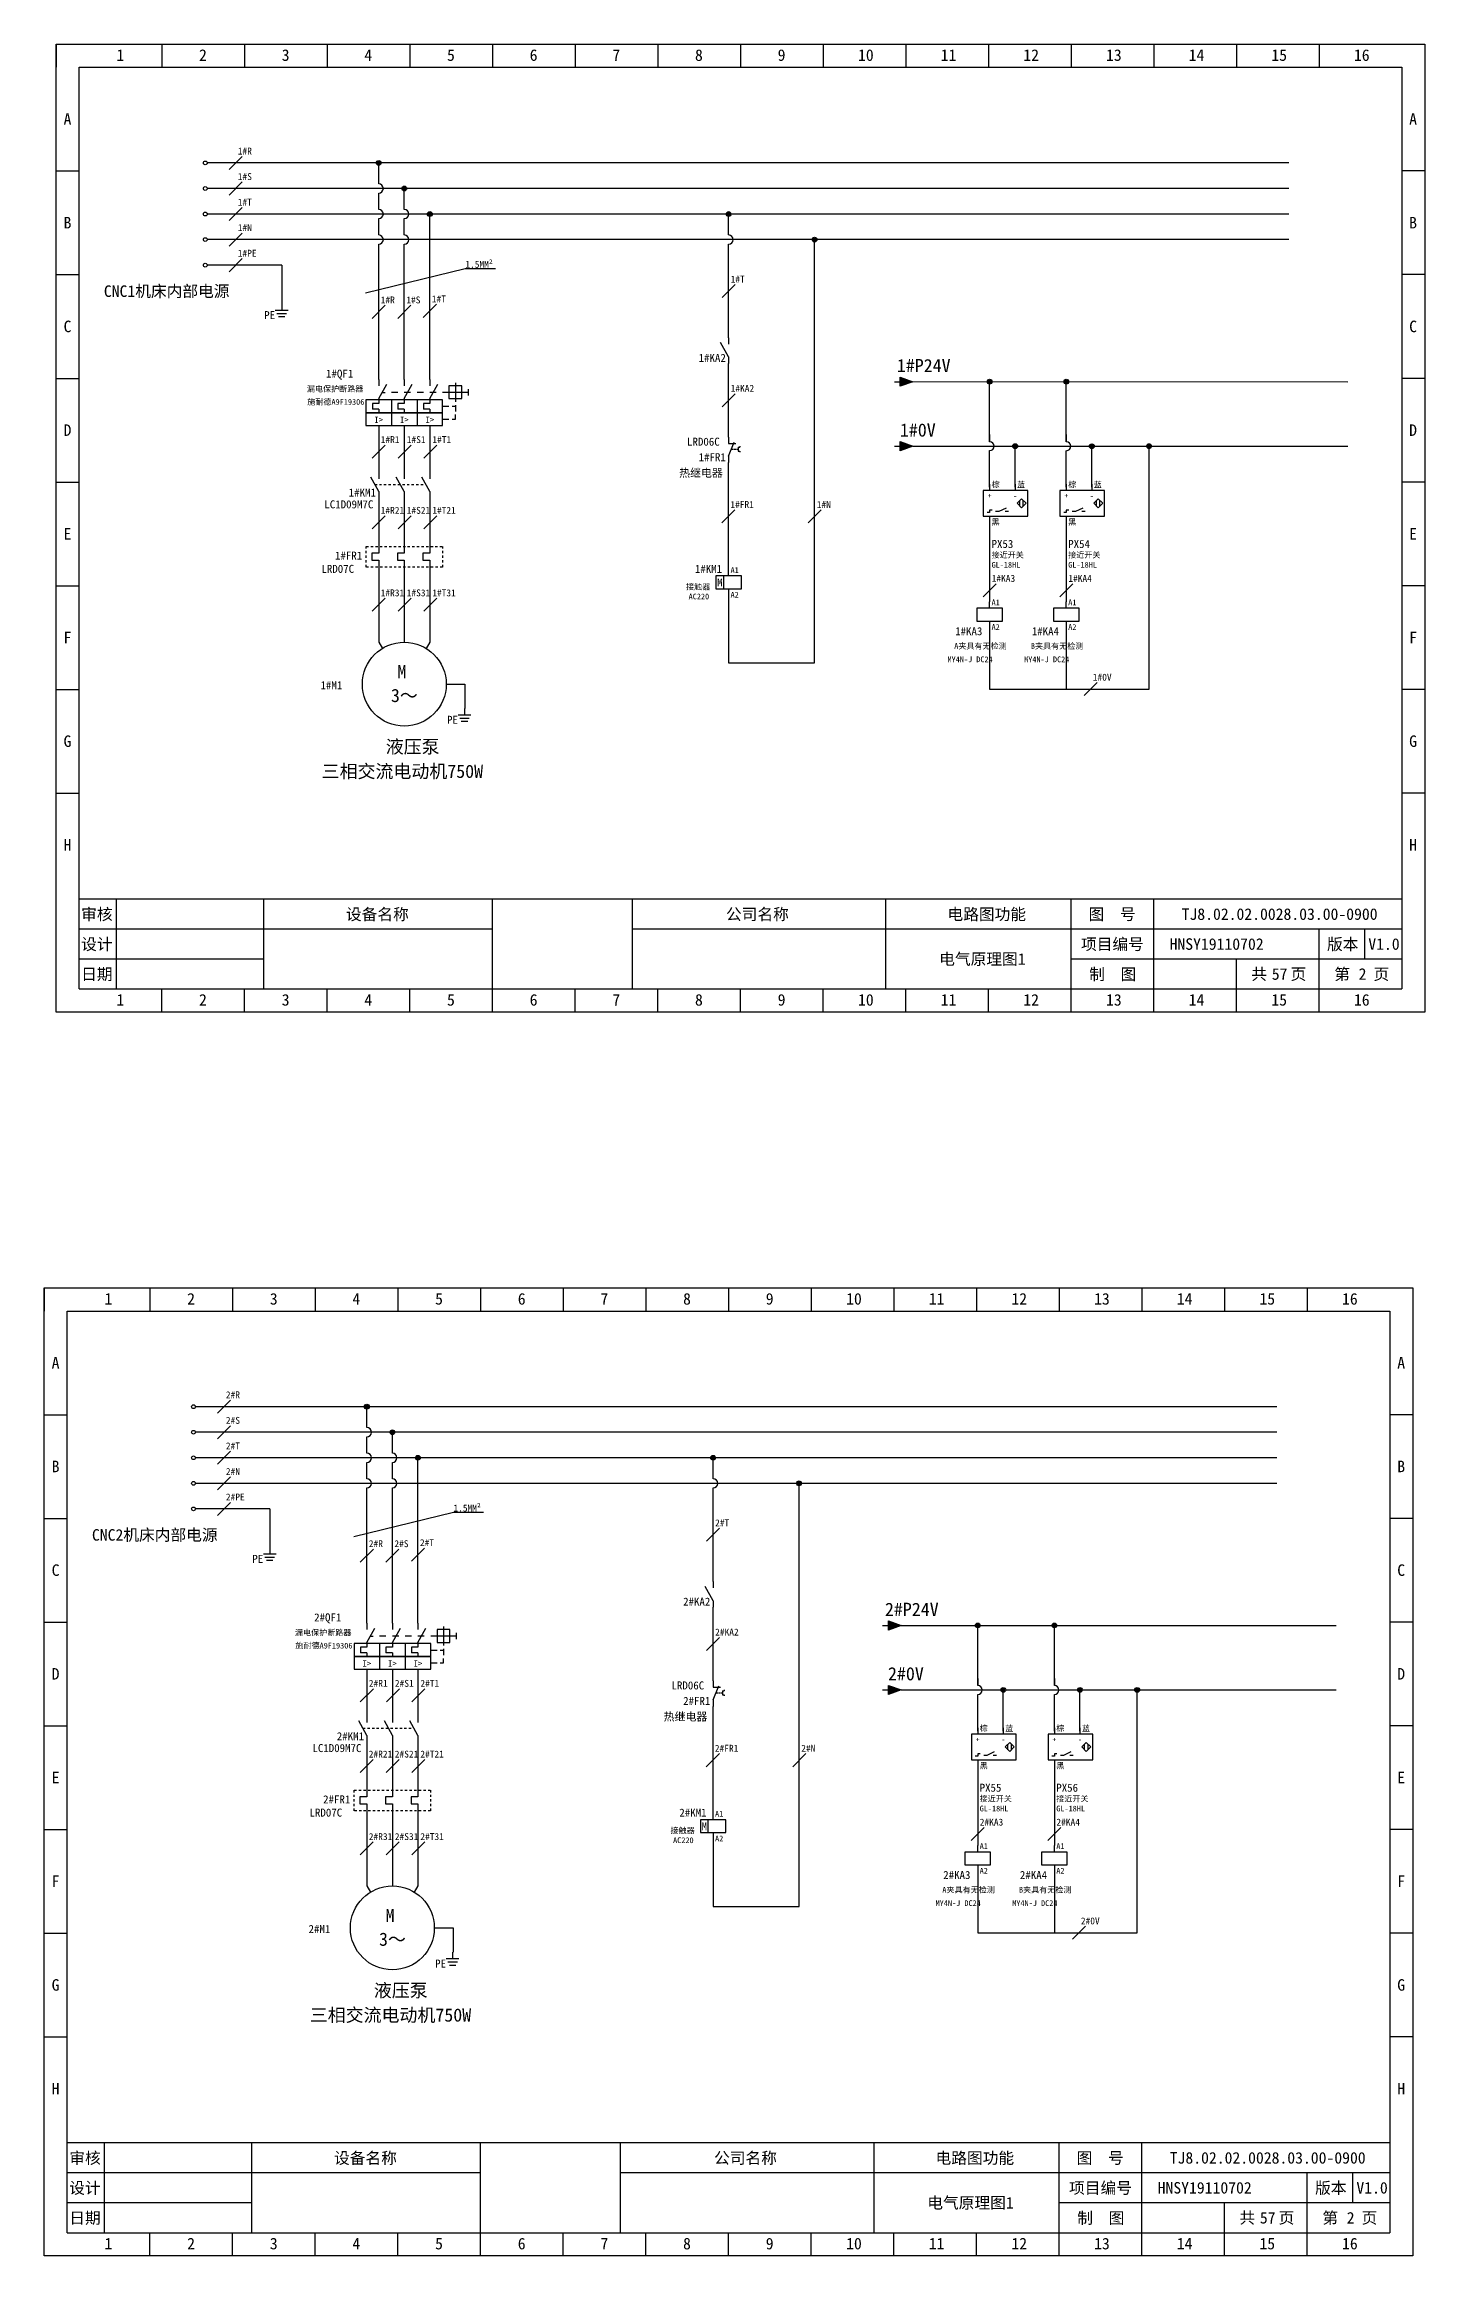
# Model space of a CAD drawing. Header units: millimetres. Extents: x 914 to 910632, y -176 to 682692.
# Drawn here: x 2898.9 to 3198.5, y 2274.7 to 2754.6 of the extents above; entities that cross this region are included whole.
import ezdxf
from ezdxf.enums import TextEntityAlignment as Align

# ---------------------------------------------------------------- set-up
doc = ezdxf.new("R2010")
doc.units = ezdxf.units.MM
doc.linetypes.add('EPL_DASH', pattern=[1, 0.5, -0.5])
doc.layers.add('EPLAN311', color=1, linetype='Continuous', lineweight=25)
doc.styles.get("Standard").update_dxf_attribs({"font": 'arial.ttf'})
doc.styles.add('宋体', font='')
doc.styles.get('宋体').set_extended_font_data('宋体')

# ---------------------------------------------------------------- blocks, each defined once
blk = doc.blocks.new('横向漏电断路器3P')
at = {"color": 5, "linetype": 'Continuous', "lineweight": 25, "ltscale": 4}
for p, q in [((2.1, 19.6), (3.5, 19.6)), ((2.8, 14), (2.8, 19.6)), ((0.7, 16.8), (4.9, 16.8)), ((5.6, 16.8), (7, 16.8)), ((5.88, 16.1), (5.88, 16.8)), ((5.88, 14), (5.88, 15.4)), ((8.68, 16.8), (7.7, 16.8)), ((8.68, 16.1), (8.68, 16.8)), ((8.68, 14), (8.68, 15.4)), ((4.2, 11.2), (1.05, 12.95)), ((4.2, 11.2), (5.25, 11.2)), ((5.25, 11.2), (5.25, 9.8)), ((5.25, 9.8), (6.51, 9.8)), ((6.51, 11.2), (7.28, 11.2)), ((6.51, 11.2), (6.51, 9.8)), ((10.08, 11.2), (11.2, 11.2)), ((4.2, 5.6), (1.05, 7.35)), ((4.2, 5.6), (5.25, 5.6)), ((5.25, 5.6), (5.25, 4.2)), ((6.51, 5.6), (6.51, 4.2)), ((6.51, 5.6), (7.28, 5.6)), ((10.08, 5.6), (11.2, 5.6)), ((4.2, 0), (1.05, 1.75)), ((4.2, 0), (5.25, 0)), ((5.25, 4.2), (6.51, 4.2)), ((5.25, 0), (5.25, -1.4)), ((6.51, 0), (6.51, -1.4)), ((6.51, 0), (7.28, 0)), ((10.08, 0), (11.2, 0)), ((5.25, -1.4), (6.51, -1.4))]:
    blk.add_line(p, q, dxfattribs=at)
at = {"color": 5, "linetype": 'Continuous', "lineweight": 25}
for p, q in [((0, 11.2), (1.4, 11.2)), ((2.8, 11.2), (2.8, 12.6)), ((2.8, 8.4), (2.8, 9.8)), ((0, 5.6), (1.4, 5.6)), ((2.8, 5.6), (2.8, 7)), ((4.48, 8.4), (10.08, 8.4)), ((0, 0), (1.4, 0)), ((2.8, 2.8), (2.8, 4.2)), ((2.82, 0.76), (2.82, 1.39)), ((4.48, 2.8), (10.08, 2.8)), ((4.48, -2.8), (10.08, -2.8))]:
    blk.add_line(p, q, dxfattribs=at)
at = {"color": 5, "linetype": 'Continuous', "lineweight": 25, "ltscale": 4}
for points in [[(1.4, 18.2), (1.4, 15.4), (4.2, 15.4), (4.2, 18.2)], [(4.48, 14), (4.48, -2.8), (7.28, -2.8), (7.28, 14)], [(7.28, 14), (7.28, -2.8), (10.08, -2.8), (10.08, 14)]]:
    blk.add_lwpolyline(points, close=True, dxfattribs=at)
at = {"color": 5, "style": '宋体'}
for p in [(8.82, 11.2), (8.82, 5.6), (8.82, 0)]:
    blk.add_text('I>', height=1.403, rotation=90, dxfattribs=at).set_placement(p, align=Align.MIDDLE_CENTER)
at = {"color": 0, "style": '宋体'}
for tag, p in [('17_20028[1]', (0.98, 11.87)), ('17_20028[3]', (0.98, 6.27)), ('17_20028[5]', (0.98, 0.67))]:
    blk.add_attdef(tag, text='', height=1.26, dxfattribs=at).set_placement(p, align=Align.RIGHT)
for tag, p in [('17_20028[2]', (10.5, 11.87)), ('17_20028[4]', (10.5, 6.27)), ('17_20028[6]', (10.5, 0.67)), ('17_20024', (-0.79, -7.52)), ('17_20025', (-0.79, -9.68))]:
    blk.add_attdef(tag, p, '', height=1.26, dxfattribs=at)
at = {"color": 5, "style": '宋体'}
blk.add_attdef('17_20010', (-0.91, -5.6), '', height=1.75, dxfattribs=at)
blk = doc.blocks.new('PE接地')
at = {"color": 5, "linetype": 'Continuous', "lineweight": 25, "ltscale": 4}
for p, q in [((1.4, 1.4), (-1.4, 1.4)), ((1.05, 2.1), (-1.05, 2.1)), ((0.7, 2.8), (-0.7, 2.8)), ((0, 0), (0, 1.4))]:
    blk.add_line(p, q, dxfattribs=at)
at = {"color": 5, "style": '宋体'}
blk.add_attdef('02', (-1.07, 3.35), '', height=1.75, dxfattribs=at)
at = {"color": 0, "style": '宋体'}
blk.add_attdef('01', (0.42, -0.54), '', height=1.26, dxfattribs=at)
blk = doc.blocks.new('接触器')
at = {"color": 5, "linetype": 'Continuous', "lineweight": 25}
for p, q in [((0, 4.2), (0, 5.6)), ((-1.13, 4.2), (-1.13, 1.4)), ((0, 1.4), (0, 0))]:
    blk.add_line(p, q, dxfattribs=at)
blk.add_lwpolyline([(-2.8, 1.4), (2.8, 1.4), (2.8, 4.2), (-2.8, 4.2)], close=True, dxfattribs=at)
at = {"insert": (-2.52, 3.65), "char_height": 1.75, "attachment_point": 1, "style": '宋体'}
blk.add_mtext_dynamic_manual_height_columns('M', width=1.4497, gutter_width=12.5, heights=[0], dxfattribs=at)
at = {"color": 0, "style": '宋体'}
for tag, p in [('01', (0.42, 4.87)), ('02', (0.42, -0.54)), ('04', (0.65, -7)), ('05', (0.65, -9.16))]:
    blk.add_attdef(tag, p, '', height=1.26, dxfattribs=at)
at = {"color": 5, "style": '宋体'}
blk.add_attdef('03', (0.42, -4.85), '', height=1.75, dxfattribs=at)
blk = doc.blocks.new('热继电器符号')
at = {"color": 5}
for p, q in [((6.51, 5.22), (6.51, 3.84)), ((6.51, 5.22), (6.51, 3.84)), ((6.51, 3.84), (8.1, 3.84)), ((6.51, 1.07), (6.51, -0.32)), ((7.12, 2.61), (7.52, 2.61)), ((7.65, 2.61), (8.05, 2.61)), ((8.18, 2.61), (8.57, 2.61)), ((8.57, 3.07), (8.57, 2.16)), ((8.57, 3.07), (8.93, 3.07)), ((8.57, 2.16), (8.93, 2.16)), ((8.93, 3.28), (8.93, 3.07)), ((8.93, 2.16), (8.93, 1.95))]:
    blk.add_line(p, q, dxfattribs=at)
at = {"color": 5, "ltscale": 4}
blk.add_line((6.51, 1.07), (7.74, 4.16), dxfattribs=at)
at = {"color": 5, "lineweight": -3, "style": '宋体'}
for tag, p in [('1#FR1', (0, 0)), ('LRD', (-3.57, -2.4)), ('热继电器', (-3.29, -4.96))]:
    blk.add_attdef(tag, p, '', height=1.74, dxfattribs=at)
blk = doc.blocks.new('磁性接近开关3线常开')
at = {"color": 5, "linetype": 'Continuous', "lineweight": 25, "ltscale": 4}
for p, q in [((0, 8.4), (0, 7)), ((5.6, 8.4), (5.6, 7)), ((0, 2.71), (0, 2.19)), ((0, 1.4), (0, 0)), ((3.59, 3.14), (2.01, 2.36)), ((6.63, 3.58), (6.63, 4.82)), ((7.37, 3.58), (7.37, 4.82))]:
    blk.add_line(p, q, dxfattribs=at)
at = {"color": 5, "linetype": 'Continuous', "lineweight": 25}
for p, q in [((0, 2.19), (-0.53, 2.19)), ((0.53, 2.71), (0, 2.71)), ((2.01, 2.36), (1.31, 2.36)), ((4.11, 2.36), (3.41, 2.36))]:
    blk.add_line(p, q, dxfattribs=at)
at = {"color": 5, "linetype": 'Continuous', "lineweight": 25, "ltscale": 4}
for points in [[(-1.4, 1.4), (8.4, 1.4), (8.4, 7), (-1.4, 7)], [(7, 5.19), (6.01, 4.2), (7, 3.21), (7.99, 4.2)]]:
    blk.add_lwpolyline(points, close=True, dxfattribs=at)
at = {"color": 5, "style": '宋体'}
for s, p in [('+', (0, 5.84)), ('-', (5.6, 5.84))]:
    blk.add_text(s, height=1.05, dxfattribs=at).set_placement(p, align=Align.MIDDLE_CENTER)
at = {"color": 0, "style": '宋体'}
for tag, p in [('01', (0.42, 7.67)), ('03', (6.02, 7.67)), ('02', (0.42, -0.54)), ('05', (0.42, -7.76)), ('06', (0.42, -9.92))]:
    blk.add_attdef(tag, p, '', height=1.26, dxfattribs=at)
at = {"color": 5, "style": '宋体'}
blk.add_attdef('04', (0.42, -5.6), '', height=1.75, dxfattribs=at)
blk = doc.blocks.new('EPLSYM_LibrarySPECIAL_Symbol8_Variant0_Placement1')
at = {"linetype": 'Continuous', "lineweight": 25, "ltscale": 4}
blk.add_hatch(color=1, dxfattribs=at).paths.add_polyline_path([(-0.75, 1), (2, 0), (-0.75, -1)], flags=0)
at = {"color": 1, "linetype": 'Continuous', "lineweight": 25, "ltscale": 4}
blk.add_line((-2, 0), (-0.75, 0), dxfattribs=at)
blk.add_lwpolyline([(-0.75, 1), (2, 0), (-0.75, -1)], close=True, dxfattribs=at)
at = {"color": 5}
blk.add_attdef('70_20010', text='', height=2.85, dxfattribs=at).set_placement((3, 0), align=Align.MIDDLE_LEFT)
at = {"color": 73}
for tag, p in [('70_24350', (33.76, 0)), ('70_24300', (72.31, 0))]:
    blk.add_attdef(tag, text='', height=2.06, dxfattribs=at).set_placement(p, align=Align.MIDDLE_LEFT)
blk = doc.blocks.new('继电器线圈')
at = {"color": 5, "linetype": 'Continuous', "lineweight": 25}
for p, q in [((0, 4.2), (0, 5.6)), ((0, 1.4), (0, 0))]:
    blk.add_line(p, q, dxfattribs=at)
blk.add_lwpolyline([(-2.8, 1.4), (2.8, 1.4), (2.8, 4.2), (-2.8, 4.2)], close=True, dxfattribs=at)
at = {"color": 0, "style": '宋体'}
for tag, p in [('01', (0.42, 4.87)), ('02', (0.42, -0.54)), ('04', (0.65, -7)), ('05', (0.65, -9.16))]:
    blk.add_attdef(tag, p, '', height=1.26, dxfattribs=at)
at = {"color": 5, "style": '宋体'}
blk.add_attdef('03', (0.42, -4.85), '', height=1.75, dxfattribs=at)
blk = doc.blocks.new('*U388')
blk.add_line((-2.5, 0), (2.5, 0))
blk = doc.blocks.new('*U389')
at = {"color": 0, "linetype": 'ByBlock', "lineweight": -2, "transparency": 16777216}
for p in [(0, 0), (0, -22.5), (0, -45), (0, -67.5), (0, -90), (0, -112.5), (0, -135)]:
    blk.add_blockref('*U388', p, dxfattribs=at)
blk = doc.blocks.new('*U390')
blk.add_line((-2.5, 0), (2.5, 0))
blk = doc.blocks.new('*U391')
at = {"color": 0, "linetype": 'ByBlock', "lineweight": -2, "transparency": 16777216}
for p in [(0, 0), (0, -22.5), (0, -45), (0, -67.5), (0, -90), (0, -112.5), (0, -135)]:
    blk.add_blockref('*U390', p, dxfattribs=at)
blk = doc.blocks.new('制图图框')
for p, q in [((-2700.08, 789.32), (-2403.08, 789.32)), ((-2700.08, 579.32), (-2700.08, 789.32)), ((-2700.08, 789.32), (-2700.08, 784.32)), ((-2700.08, 789.32), (-2695.08, 789.32)), ((-2677.15, 789.32), (-2677.15, 784.32)), ((-2659.21, 789.32), (-2659.21, 784.32)), ((-2641.27, 789.32), (-2641.27, 784.32)), ((-2623.33, 789.32), (-2623.33, 784.32)), ((-2605.4, 789.32), (-2605.4, 784.32)), ((-2587.46, 789.32), (-2587.46, 784.32)), ((-2569.52, 789.32), (-2569.52, 784.32)), ((-2551.58, 789.32), (-2551.58, 784.32)), ((-2533.65, 789.32), (-2533.65, 784.32)), ((-2515.71, 789.32), (-2515.71, 784.32)), ((-2497.77, 789.32), (-2497.77, 784.32)), ((-2479.83, 789.32), (-2479.83, 784.32)), ((-2461.9, 789.32), (-2461.9, 784.32)), ((-2443.96, 789.32), (-2443.96, 784.32)), ((-2426.02, 789.32), (-2426.02, 784.32)), ((-2403.08, 789.32), (-2403.08, 579.32)), ((-2403.08, 789.32), (-2403.08, 784.32)), ((-2695.08, 784.32), (-2408.08, 784.32)), ((-2695.08, 584.32), (-2695.08, 784.32)), ((-2408.08, 784.32), (-2408.08, 584.32)), ((-2408.08, 603.82), (-2695.08, 603.82)), ((-2687.08, 603.82), (-2687.08, 584.32)), ((-2655.08, 603.82), (-2655.08, 584.32)), ((-2655.08, 603.82), (-2655.08, 584.32)), ((-2605.4, 579.32), (-2605.4, 603.82)), ((-2575.08, 603.82), (-2575.08, 584.32)), ((-2575.08, 603.82), (-2575.08, 584.32)), ((-2575.08, 603.82), (-2575.08, 584.32)), ((-2520.08, 603.82), (-2520.08, 584.32)), ((-2479.83, 579.32), (-2479.83, 603.82)), ((-2461.9, 579.32), (-2461.9, 603.82)), ((-2655.08, 597.32), (-2695.08, 597.32)), ((-2605.4, 597.32), (-2655.08, 597.32)), ((-2408.08, 597.32), (-2575.08, 597.32)), ((-2426.02, 579.32), (-2426.02, 597.32)), ((-2416.18, 597.32), (-2416.18, 590.82)), ((-2655.08, 590.82), (-2695.08, 590.82)), ((-2408.08, 590.82), (-2479.83, 590.82)), ((-2443.96, 579.32), (-2443.96, 590.82)), ((-2695.08, 584.32), (-2408.08, 584.32)), ((-2677.15, 579.32), (-2677.15, 584.32)), ((-2659.21, 579.32), (-2659.21, 584.32)), ((-2641.27, 579.32), (-2641.27, 584.32)), ((-2623.33, 579.32), (-2623.33, 584.32)), ((-2587.46, 579.32), (-2587.46, 584.32)), ((-2569.52, 579.32), (-2569.52, 584.32)), ((-2551.58, 579.32), (-2551.58, 584.32)), ((-2533.65, 579.32), (-2533.65, 584.32)), ((-2515.71, 579.32), (-2515.71, 584.32)), ((-2497.77, 579.32), (-2497.77, 584.32)), ((-2403.08, 579.32), (-2700.08, 579.32))]:
    blk.add_line(p, q)
blk.add_blockref('*U389', (-2697.58, 761.82))
at = {"xscale": -1}
blk.add_blockref('*U391', (-2405.58, 761.82), dxfattribs=at)
at = {"style": '宋体'}
for s, p in [('1', (-2687.01, 785.71)), ('2', (-2669.07, 785.71)), ('3', (-2651.13, 785.71)), ('4', (-2633.2, 785.71)), ('5', (-2615.26, 785.71)), ('6', (-2597.32, 785.71)), ('7', (-2579.38, 785.71)), ('8', (-2561.45, 785.71)), ('9', (-2543.51, 785.71)), ('10', (-2526.07, 785.71)), ('11', (-2508.13, 785.71)), ('12', (-2490.2, 785.71)), ('13', (-2472.26, 785.71)), ('14', (-2454.32, 785.71)), ('15', (-2436.38, 785.71)), ('16', (-2418.45, 785.71)), ('A', (-2698.47, 771.84)), ('A', (-2406.47, 771.84)), ('B', (-2698.47, 749.34)), ('B', (-2406.47, 749.34)), ('C', (-2698.47, 726.84)), ('C', (-2406.47, 726.84)), ('D', (-2698.47, 704.34)), ('D', (-2406.47, 704.34)), ('E', (-2698.47, 681.84)), ('E', (-2406.47, 681.84)), ('F', (-2698.47, 659.34)), ('F', (-2406.47, 659.34)), ('G', (-2698.47, 636.84)), ('G', (-2406.47, 636.84)), ('H', (-2698.47, 614.34)), ('H', (-2406.47, 614.34)), ('审核', (-2694.65, 599.29)), ('设备名称', (-2637.2, 599.28)), ('公司名称', (-2554.73, 599.29)), ('电路图功能', (-2506.66, 599.29)), ('图  号', (-2476.05, 599.3)), ('设计', (-2694.66, 592.79)), ('项目编号', (-2477.68, 592.79)), ('版本', (-2424.3, 592.79)), ('日期', (-2694.66, 586.29)), ('制  图', (-2475.91, 586.28)), ('共   页', (-2440.72, 586.31)), ('第   页', (-2422.72, 586.3)), ('1', (-2687.01, 580.71)), ('2', (-2669.07, 580.71)), ('3', (-2651.13, 580.71)), ('4', (-2633.2, 580.71)), ('5', (-2615.26, 580.71)), ('6', (-2597.32, 580.71)), ('7', (-2579.38, 580.71)), ('8', (-2561.45, 580.71)), ('9', (-2543.51, 580.71)), ('10', (-2526.07, 580.71)), ('11', (-2508.13, 580.71)), ('12', (-2490.2, 580.71)), ('13', (-2472.26, 580.71)), ('14', (-2454.32, 580.71)), ('15', (-2436.38, 580.71)), ('16', (-2418.45, 580.71))]:
    blk.add_text(s, height=2.5, dxfattribs=at).set_placement(p)

msp = doc.modelspace()

# ---------------------------------------------------------------- hatches: boundary and pattern name
at = {"layer": 'EPLAN311', "ltscale": 4}
h = msp.add_hatch(color=1, dxfattribs=at)
edge = h.paths.add_edge_path()
edge.add_arc((2971.506, 2728.833), 0.52, 0, 360)
h = msp.add_hatch(color=1, dxfattribs=at)
edge = h.paths.add_edge_path()
edge.add_arc((2977.05, 2723.289), 0.52, 0, 360)
h = msp.add_hatch(color=1, dxfattribs=at)
edge = h.paths.add_edge_path()
edge.add_arc((2982.594, 2717.745), 0.52, 0, 360)
h = msp.add_hatch(color=1, dxfattribs=at)
edge = h.paths.add_edge_path()
edge.add_arc((3047.434, 2717.745), 0.52, 0, 360)
h = msp.add_hatch(color=1, dxfattribs=at)
edge = h.paths.add_edge_path()
edge.add_arc((3066.087, 2712.201), 0.52, 0, 360)
h = msp.add_hatch(color=1, dxfattribs=at)
edge = h.paths.add_edge_path()
edge.add_arc((3104.08, 2681.374), 0.52, 0, 360)
h = msp.add_hatch(color=1, dxfattribs=at)
edge = h.paths.add_edge_path()
edge.add_arc((3120.713, 2681.373), 0.52, 0, 360)
h = msp.add_hatch(color=1, dxfattribs=at)
edge = h.paths.add_edge_path()
edge.add_arc((3109.624, 2667.369), 0.52, 0, 360)
h = msp.add_hatch(color=1, dxfattribs=at)
edge = h.paths.add_edge_path()
edge.add_arc((3126.257, 2667.368), 0.52, 0, 360)
h = msp.add_hatch(color=1, dxfattribs=at)
edge = h.paths.add_edge_path()
edge.add_arc((3138.67, 2667.372), 0.52, 0, 360)
h = msp.add_hatch(color=1, dxfattribs=at)
edge = h.paths.add_edge_path()
edge.add_arc((2968.921, 2458.957), 0.52, 0, 360)
h = msp.add_hatch(color=1, dxfattribs=at)
edge = h.paths.add_edge_path()
edge.add_arc((2974.465, 2453.413), 0.52, 0, 360)
h = msp.add_hatch(color=1, dxfattribs=at)
edge = h.paths.add_edge_path()
edge.add_arc((2980.009, 2447.869), 0.52, 0, 360)
h = msp.add_hatch(color=1, dxfattribs=at)
edge = h.paths.add_edge_path()
edge.add_arc((3044.066, 2447.869), 0.52, 0, 360)
h = msp.add_hatch(color=1, dxfattribs=at)
edge = h.paths.add_edge_path()
edge.add_arc((3062.718, 2442.325), 0.52, 0, 360)
h = msp.add_hatch(color=1, dxfattribs=at)
edge = h.paths.add_edge_path()
edge.add_arc((3101.495, 2411.498), 0.52, 0, 360)
h = msp.add_hatch(color=1, dxfattribs=at)
edge = h.paths.add_edge_path()
edge.add_arc((3118.128, 2411.497), 0.52, 0, 360)
h = msp.add_hatch(color=1, dxfattribs=at)
edge = h.paths.add_edge_path()
edge.add_arc((3107.039, 2397.493), 0.52, 0, 360)
h = msp.add_hatch(color=1, dxfattribs=at)
edge = h.paths.add_edge_path()
edge.add_arc((3123.672, 2397.492), 0.52, 0, 360)
h = msp.add_hatch(color=1, dxfattribs=at)
edge = h.paths.add_edge_path()
edge.add_arc((3136.086, 2397.496), 0.52, 0, 360)

# ---------------------------------------------------------------- linework, layer by layer
at = {"color": 0}
for p, q in [((3169.015, 2728.833), (2934.277, 2728.833)), ((3169.015, 2723.289), (2934.277, 2723.289)), ((3169.015, 2717.745), (2934.277, 2717.745)), ((3169.015, 2712.201), (2934.277, 2712.201)), ((2950.452, 2706.657), (2934.277, 2706.657)), ((3087.413, 2681.375), (3181.826, 2681.372)), ((3104.079, 2668.326), (3104.08, 2681.375)), ((3120.713, 2668.324), (3120.713, 2681.374)), ((3087.431, 2667.368), (3181.826, 2667.368)), ((3166.43, 2458.957), (2931.692, 2458.957)), ((3166.43, 2453.413), (2931.692, 2453.413)), ((3166.43, 2447.869), (2931.692, 2447.869)), ((3166.43, 2442.325), (2931.692, 2442.325)), ((2947.867, 2436.781), (2931.692, 2436.781)), ((3084.828, 2411.499), (3179.241, 2411.496)), ((3101.495, 2398.45), (3101.495, 2411.499)), ((3118.128, 2398.449), (3118.128, 2411.498)), ((3084.847, 2397.492), (3179.241, 2397.492))]:
    msp.add_line(p, q, dxfattribs=at)
for p, q in [((2939.07, 2727.418), (2941.898, 2730.247)), ((2971.506, 2724.289), (2971.506, 2728.833)), ((2939.07, 2721.874), (2941.898, 2724.703)), ((2971.506, 2718.745), (2971.506, 2722.289)), ((2977.05, 2718.745), (2977.05, 2723.289)), ((2939.07, 2716.33), (2941.898, 2719.159)), ((2971.506, 2713.201), (2971.506, 2716.745)), ((2977.05, 2713.201), (2977.05, 2716.745)), ((2982.594, 2681.848), (2982.594, 2717.745)), ((3047.434, 2713.201), (3047.434, 2717.745)), ((3047.434, 2713.201), (3047.434, 2717.745)), ((2939.07, 2710.786), (2941.898, 2713.615)), ((3066.087, 2620.37), (3066.087, 2712.201)), ((2939.07, 2705.242), (2941.898, 2708.071)), ((2950.452, 2706.657), (2950.452, 2698.266)), ((2971.506, 2681.848), (2971.506, 2711.201)), ((2977.05, 2681.848), (2977.05, 2711.201)), ((3047.434, 2690.889), (3047.434, 2711.201)), ((2968.659, 2700.65), (2990.29, 2705.924)), ((2990.29, 2705.924), (2996.857, 2705.924)), ((3046.02, 2699.631), (3048.848, 2702.459)), ((2970.092, 2695.11), (2972.92, 2697.938)), ((2975.636, 2695.11), (2978.464, 2697.938)), ((2981.18, 2695.328), (2984.008, 2698.157)), ((3047.439, 2669.345), (3047.436, 2685.347)), ((3046.023, 2675.932), (3048.852, 2678.76)), ((2971.506, 2670.76), (2971.506, 2661.674)), ((2977.05, 2670.76), (2977.05, 2661.674)), ((2982.594, 2670.76), (2982.594, 2661.674)), ((3104.08, 2669.885), (3104.08, 2668.313)), ((3120.713, 2669.883), (3120.713, 2668.311)), ((2970.092, 2664.803), (2972.92, 2667.631)), ((2975.742, 2664.803), (2978.571, 2667.631)), ((2981.286, 2664.803), (2984.115, 2667.631)), ((3047.441, 2640.592), (3047.441, 2663.803)), ((3104.08, 2664.83), (3104.08, 2666.403)), ((3104.08, 2658.457), (3104.08, 2664.83)), ((3109.624, 2658.457), (3109.624, 2667.369)), ((3120.713, 2664.829), (3120.713, 2666.401)), ((3120.713, 2658.456), (3120.713, 2664.829)), ((3126.257, 2658.456), (3126.257, 2667.368)), ((2971.509, 2656.132), (2971.509, 2645.641)), ((2977.053, 2656.132), (2977.053, 2645.641)), ((2982.597, 2656.132), (2982.597, 2645.641)), ((2970.077, 2649.455), (2972.905, 2652.283)), ((2975.727, 2649.455), (2978.555, 2652.283)), ((2981.271, 2649.455), (2984.099, 2652.283)), ((3045.962, 2650.718), (3048.79, 2653.547)), ((3064.712, 2650.718), (3067.541, 2653.547)), ((2971.509, 2644.141), (2970.009, 2644.141)), ((2970.009, 2644.141), (2970.009, 2642.641)), ((2971.509, 2645.641), (2971.509, 2644.141)), ((2977.053, 2644.141), (2975.553, 2644.141)), ((2975.553, 2644.141), (2975.553, 2642.641)), ((2977.053, 2645.641), (2977.053, 2644.141)), ((2982.597, 2644.141), (2981.097, 2644.141)), ((2981.097, 2644.141), (2981.097, 2642.641)), ((2982.597, 2645.641), (2982.597, 2644.141)), ((2970.009, 2642.641), (2971.509, 2642.641)), ((2971.509, 2642.641), (2971.509, 2641.141)), ((2971.509, 2641.141), (2971.509, 2624.835)), ((2975.553, 2642.641), (2977.053, 2642.641)), ((2977.053, 2642.641), (2977.053, 2641.141)), ((2977.053, 2641.141), (2977.053, 2624.835)), ((2981.097, 2642.641), (2982.597, 2642.641)), ((2982.597, 2642.641), (2982.597, 2641.141)), ((2982.597, 2641.141), (2982.597, 2624.835)), ((3047.441, 2635.048), (3047.441, 2620.37)), ((3102.666, 2634.694), (3105.494, 2637.522)), ((3119.299, 2634.693), (3122.127, 2637.521)), ((2970.077, 2631.556), (2972.905, 2634.385)), ((2975.727, 2631.556), (2978.555, 2634.385)), ((2981.271, 2631.556), (2984.099, 2634.385)), ((2971.509, 2624.835), (2972.318, 2623.507)), ((2982.597, 2624.835), (2981.787, 2623.507)), ((3047.441, 2620.37), (3066.087, 2620.37)), ((2986.152, 2615.735), (2990.221, 2615.735)), ((2990.221, 2615.735), (2990.221, 2610.45)), ((3124.607, 2613.256), (3127.436, 2616.085)), ((2936.485, 2457.543), (2939.313, 2460.371)), ((2968.921, 2454.413), (2968.921, 2458.957)), ((2936.485, 2451.999), (2939.313, 2454.827)), ((2968.921, 2448.869), (2968.921, 2452.413)), ((2974.465, 2448.869), (2974.465, 2453.413)), ((2936.485, 2446.455), (2939.313, 2449.283)), ((2980.009, 2411.972), (2980.009, 2447.869)), ((3044.066, 2443.325), (3044.066, 2447.869)), ((3044.066, 2443.325), (3044.066, 2447.869)), ((2936.485, 2440.911), (2939.313, 2443.739)), ((2968.921, 2443.325), (2968.921, 2446.869)), ((2974.465, 2443.325), (2974.465, 2446.869)), ((2936.485, 2435.367), (2939.313, 2438.195)), ((2968.921, 2411.972), (2968.921, 2441.325)), ((2974.465, 2411.972), (2974.465, 2441.325)), ((3044.066, 2421.014), (3044.066, 2441.325)), ((3062.718, 2350.495), (3062.718, 2442.325)), ((2947.867, 2436.781), (2947.867, 2428.39)), ((2966.074, 2430.774), (2987.706, 2436.049)), ((2987.706, 2436.049), (2994.272, 2436.049)), ((2978.595, 2425.452), (2981.424, 2428.281)), ((3042.652, 2429.755), (3045.48, 2432.583)), ((2967.507, 2425.234), (2970.336, 2428.063)), ((2973.051, 2425.234), (2975.88, 2428.063)), ((3044.07, 2399.47), (3044.068, 2415.471)), ((3042.655, 2406.056), (3045.483, 2408.885)), ((2968.921, 2400.884), (2968.921, 2391.799)), ((2974.465, 2400.884), (2974.465, 2391.799)), ((2980.009, 2400.884), (2980.009, 2391.799)), ((3101.495, 2400.009), (3101.495, 2398.437)), ((3118.128, 2400.008), (3118.128, 2398.435)), ((2967.507, 2394.927), (2970.336, 2397.756)), ((2973.157, 2394.927), (2975.986, 2397.756)), ((2978.701, 2394.927), (2981.53, 2397.756)), ((3101.495, 2394.954), (3101.495, 2396.527)), ((3101.495, 2388.582), (3101.495, 2394.954)), ((3107.039, 2388.582), (3107.039, 2397.493)), ((3118.128, 2394.953), (3118.128, 2396.525)), ((3118.128, 2388.58), (3118.128, 2394.953)), ((3123.672, 2388.58), (3123.672, 2397.492)), ((3044.073, 2370.717), (3044.073, 2393.927)), ((2968.924, 2386.256), (2968.924, 2375.765)), ((2974.468, 2386.256), (2974.468, 2375.765)), ((2980.012, 2386.256), (2980.012, 2375.765)), ((2967.492, 2379.579), (2970.32, 2382.407)), ((2973.142, 2379.579), (2975.971, 2382.407)), ((2978.686, 2379.579), (2981.515, 2382.407)), ((3042.594, 2380.843), (3045.422, 2383.671)), ((3061.344, 2380.843), (3064.173, 2383.671)), ((2968.924, 2375.765), (2968.924, 2374.265)), ((2974.468, 2375.765), (2974.468, 2374.265)), ((2980.012, 2375.765), (2980.012, 2374.265)), ((2968.924, 2374.265), (2967.424, 2374.265)), ((2967.424, 2374.265), (2967.424, 2372.765)), ((2967.424, 2372.765), (2968.924, 2372.765)), ((2968.924, 2372.765), (2968.924, 2371.265)), ((2968.924, 2371.265), (2968.924, 2354.959)), ((2974.468, 2374.265), (2972.968, 2374.265)), ((2972.968, 2374.265), (2972.968, 2372.765)), ((2972.968, 2372.765), (2974.468, 2372.765)), ((2974.468, 2372.765), (2974.468, 2371.265)), ((2974.468, 2371.265), (2974.468, 2354.959)), ((2980.012, 2374.265), (2978.512, 2374.265)), ((2978.512, 2374.265), (2978.512, 2372.765)), ((2978.512, 2372.765), (2980.012, 2372.765)), ((2980.012, 2372.765), (2980.012, 2371.265)), ((2980.012, 2371.265), (2980.012, 2354.959)), ((3100.081, 2364.818), (3102.909, 2367.647)), ((3116.714, 2364.817), (3119.543, 2367.645)), ((2967.492, 2361.681), (2970.32, 2364.509)), ((2973.142, 2361.681), (2975.971, 2364.509)), ((2978.686, 2361.681), (2981.515, 2364.509)), ((3044.073, 2365.173), (3044.073, 2350.495)), ((2968.924, 2354.959), (2969.733, 2353.631)), ((2980.012, 2354.959), (2979.202, 2353.631)), ((3044.073, 2350.495), (3062.718, 2350.495)), ((2983.568, 2345.86), (2987.636, 2345.86)), ((2987.636, 2345.86), (2987.636, 2340.574)), ((3122.022, 2343.38), (3124.851, 2346.209))]:
    msp.add_line(p, q)
at = {"color": 5, "linetype": 'Continuous', "ltscale": 4}
for p, q in [((3047.436, 2686.733), (3045.704, 2689.851)), ((3047.436, 2686.733), (3045.704, 2689.851)), ((2971.509, 2657.518), (2969.776, 2660.636)), ((2971.509, 2657.518), (2969.776, 2660.636)), ((2977.053, 2657.518), (2975.32, 2660.636)), ((2977.053, 2657.518), (2975.32, 2660.636)), ((2982.597, 2657.518), (2980.864, 2660.636)), ((2982.597, 2657.518), (2980.864, 2660.636)), ((3044.068, 2416.857), (3042.336, 2419.976)), ((3044.068, 2416.857), (3042.336, 2419.976)), ((2968.924, 2387.642), (2967.191, 2390.761)), ((2968.924, 2387.642), (2967.191, 2390.761)), ((2974.468, 2387.642), (2972.735, 2390.761)), ((2974.468, 2387.642), (2972.735, 2390.761)), ((2980.012, 2387.642), (2978.279, 2390.761)), ((2980.012, 2387.642), (2978.279, 2390.761))]:
    msp.add_line(p, q, dxfattribs=at)
at = {"color": 5, "linetype": 'Continuous'}
for p, q in [((3047.434, 2690.889), (3047.434, 2689.503)), ((3047.434, 2690.889), (3047.434, 2689.503)), ((3047.436, 2686.733), (3047.436, 2685.347)), ((3047.436, 2686.733), (3047.436, 2685.347)), ((2971.506, 2661.674), (2971.506, 2660.288)), ((2971.506, 2661.674), (2971.506, 2660.288)), ((2977.05, 2661.674), (2977.05, 2660.288)), ((2977.05, 2661.674), (2977.05, 2660.288)), ((2982.594, 2661.674), (2982.594, 2660.288)), ((2982.594, 2661.674), (2982.594, 2660.288)), ((2971.509, 2657.518), (2971.509, 2656.132)), ((2971.509, 2657.518), (2971.509, 2656.132)), ((2977.053, 2657.518), (2977.053, 2656.132)), ((2977.053, 2657.518), (2977.053, 2656.132)), ((2982.597, 2657.518), (2982.597, 2656.132)), ((2982.597, 2657.518), (2982.597, 2656.132)), ((3044.066, 2421.014), (3044.066, 2419.628)), ((3044.066, 2421.014), (3044.066, 2419.628)), ((3044.068, 2416.857), (3044.068, 2415.471)), ((3044.068, 2416.857), (3044.068, 2415.471)), ((2968.921, 2391.799), (2968.921, 2390.413)), ((2968.921, 2391.799), (2968.921, 2390.413)), ((2974.465, 2391.799), (2974.465, 2390.413)), ((2974.465, 2391.799), (2974.465, 2390.413)), ((2980.009, 2391.799), (2980.009, 2390.413)), ((2980.009, 2391.799), (2980.009, 2390.413)), ((2968.924, 2387.642), (2968.924, 2386.256)), ((2968.924, 2387.642), (2968.924, 2386.256)), ((2974.468, 2387.642), (2974.468, 2386.256)), ((2974.468, 2387.642), (2974.468, 2386.256)), ((2980.012, 2387.642), (2980.012, 2386.256)), ((2980.012, 2387.642), (2980.012, 2386.256))]:
    msp.add_line(p, q, dxfattribs=at)
at = {"linetype": 'ByBlock'}
for p, q in [((3138.668, 2614.67), (3138.67, 2667.367)), ((3104.08, 2650.834), (3104.08, 2633.591)), ((3120.713, 2650.833), (3120.713, 2633.59)), ((3104.08, 2628.047), (3104.08, 2614.67)), ((3120.713, 2628.046), (3120.713, 2614.67)), ((3104.08, 2614.67), (3138.668, 2614.67)), ((3136.083, 2344.794), (3136.085, 2397.491)), ((3101.495, 2380.959), (3101.495, 2363.715)), ((3118.128, 2380.957), (3118.128, 2363.714)), ((3101.495, 2358.171), (3101.495, 2344.794)), ((3118.128, 2358.17), (3118.128, 2344.794)), ((3101.495, 2344.794), (3136.083, 2344.794))]:
    msp.add_line(p, q, dxfattribs=at)
at = {"linetype": 'EPL_DASH'}
for p, q in [((2970.642, 2659.077), (2981.73, 2659.077)), ((2968.058, 2389.201), (2979.146, 2389.201))]:
    msp.add_line(p, q, dxfattribs=at)
for points in [[(2968.784, 2645.641), (2985.321, 2645.641), (2985.321, 2641.141), (2968.784, 2641.141)], [(2966.2, 2375.765), (2982.736, 2375.765), (2982.736, 2371.265), (2966.2, 2371.265)]]:
    msp.add_lwpolyline(points, close=True, dxfattribs=at)
for centre, radius in [((2933.873, 2728.833), 0.404), ((2933.873, 2723.289), 0.404), ((2933.873, 2717.745), 0.404), ((2933.873, 2712.201), 0.404), ((2933.873, 2706.657), 0.404), ((2977.053, 2615.735), 9.1), ((2931.288, 2458.957), 0.404), ((2931.288, 2453.413), 0.404), ((2931.288, 2447.869), 0.404), ((2931.288, 2442.325), 0.404), ((2931.288, 2436.781), 0.404), ((2974.468, 2345.86), 9.1)]:
    msp.add_circle(centre, radius)
for centre, radius, start, end in [((2971.506, 2723.289), 1, 269.99994, 89.99994), ((2971.506, 2717.745), 1, 269.99994, 89.99994), ((2977.05, 2717.745), 1, 269.99994, 89.99994), ((2971.506, 2712.201), 1, 269.99994, 89.99994), ((2977.05, 2712.201), 1, 269.99994, 89.99994), ((3047.434, 2712.201), 1, 269.99994, 89.99994), ((3104.08, 2667.358), 0.955, 270, 90), ((3120.713, 2667.356), 0.955, 270, 90), ((2968.921, 2453.413), 1, 269.99994, 89.99994), ((2968.921, 2447.869), 1, 269.99994, 89.99994), ((2974.465, 2447.869), 1, 269.99994, 89.99994), ((2968.921, 2442.325), 1, 269.99994, 89.99994), ((2974.465, 2442.325), 1, 269.99994, 89.99994), ((3044.066, 2442.325), 1, 269.99994, 89.99994), ((3101.495, 2397.482), 0.955, 270, 90), ((3118.128, 2397.48), 0.955, 270, 90)]:
    msp.add_arc(centre, radius, start, end)
at = {"layer": 'EPLAN311', "color": 1, "ltscale": 4}
for centre in [(2971.506, 2728.833), (2977.05, 2723.289), (2982.594, 2717.745), (3047.434, 2717.745), (3066.087, 2712.201), (3104.08, 2681.374), (3120.713, 2681.373), (3109.624, 2667.369), (3126.257, 2667.368), (3138.67, 2667.372), (2968.921, 2458.957), (2974.465, 2453.413), (2980.009, 2447.869), (3044.066, 2447.869), (3062.718, 2442.325), (3101.495, 2411.498), (3118.128, 2411.497), (3107.039, 2397.493), (3123.672, 2397.492), (3136.086, 2397.496)]:
    msp.add_circle(centre, 0.52, dxfattribs=at)

# ---------------------------------------------------------------- block references
for p in [(5601.586, 1965.274), (5599.001, 1695.399)]:
    msp.add_blockref('制图图框', p)
ref = msp.add_blockref('PE接地', (2950.446, 2698.266), dxfattribs=dict(xscale=0.99, yscale=0.99, zscale=0.99, rotation=180))
ref.add_attrib('02', 'PE', (2946.658, 2694.948), dxfattribs={"color": 5, "height": 1.736, "style": '宋体'})
ref = msp.add_blockref('横向漏电断路器3P', (2971.506, 2681.848), dxfattribs=dict(xscale=0.99, yscale=0.99, zscale=0.99, rotation=270))
ref.add_attrib('17_20025', '施耐德A9F19306', (2956, 2676.36), dxfattribs={"color": 0, "height": 1.24989, "style": '宋体'})
ref.add_attrib('17_20024', '漏电保护断路器', (2955.914, 2679.187), dxfattribs={"color": 0, "height": 1.2499, "style": '宋体'})
ref.add_attrib('17_20010', '1#QF1', (2960.074, 2682.246), dxfattribs={"color": 5, "height": 1.736, "style": '宋体'})
at = {"color": 7}
ref = msp.add_blockref('EPLSYM_LibrarySPECIAL_Symbol8_Variant0_Placement1', (3085.431, 2681.368), dxfattribs=at)
ref.add_attrib('70_20010', '1#P24V', dxfattribs={"color": 5, "height": 2.8548, "style": '宋体'}).set_placement((3083.947, 2684.868), align=Align.MIDDLE_LEFT)
ref = msp.add_blockref('热继电器符号', (3040.929, 2664.122))
ref.add_attrib('1#FR1', '1#FR1', (3040.929, 2664.122), dxfattribs={"color": 5, "lineweight": -3, "height": 1.736, "style": '宋体'})
ref.add_attrib('热继电器', '热继电器', (3036.704, 2660.708), dxfattribs={"color": 5, "lineweight": -3, "height": 1.736, "style": '宋体'})
ref.add_attrib('LRD', 'LRD06C', (3038.413, 2667.484), dxfattribs={"color": 5, "lineweight": -3, "height": 1.736, "style": '宋体'})
ref = msp.add_blockref('EPLSYM_LibrarySPECIAL_Symbol8_Variant0_Placement1', (3085.431, 2667.368), dxfattribs=at)
ref.add_attrib('70_20010', '1#0V', dxfattribs={"color": 5, "height": 2.8548, "style": '宋体'}).set_placement((3084.605, 2670.88), align=Align.MIDDLE_LEFT)
at = {"xscale": 0.99, "yscale": 0.99, "zscale": 0.99}
for p, values in [((3104.08, 2650.834), {'06': 'GL-18HL', '05': '接近开关', '04': 'PX53', '03': '蓝', '02': '黑', '01': '棕'}), ((3120.713, 2650.833), {'06': 'GL-18HL', '05': '接近开关', '04': 'PX54', '03': '蓝', '02': '黑', '01': '棕'}), ((3101.495, 2380.959), {'06': 'GL-18HL', '05': '接近开关', '04': 'PX55', '03': '蓝', '02': '黑', '01': '棕'}), ((3118.128, 2380.957), {'06': 'GL-18HL', '05': '接近开关', '04': 'PX56', '03': '蓝', '02': '黑', '01': '棕'})]:
    msp.add_blockref('磁性接近开关3线常开', p, dxfattribs=at).add_auto_attribs(values)
ref = msp.add_blockref('接触器', (3047.441, 2635.048), dxfattribs=dict(xscale=0.99, yscale=0.99, zscale=0.99))
ref.add_attrib('01', 'A1', (3047.857, 2639.872), dxfattribs={"color": 0, "height": 1.2499, "style": '宋体'})
ref.add_attrib('02', 'A2', (3047.857, 2634.519), dxfattribs={"color": 0, "height": 1.2499, "style": '宋体'})
ref.add_attrib('03', '1#KM1', (3040.11, 2639.878), dxfattribs={"color": 5, "height": 1.736, "style": '宋体'})
ref.add_attrib('04', '接触器', (3038.195, 2636.252), dxfattribs={"color": 0, "height": 1.2499, "style": '宋体'})
ref.add_attrib('05', 'AC220', (3038.75, 2634.137), dxfattribs={"color": 0, "height": 1.2499, "style": '宋体'})
ref = msp.add_blockref('继电器线圈', (3104.08, 2628.047), dxfattribs=dict(xscale=0.99, yscale=0.99, zscale=0.99))
ref.add_attrib('05', 'MY4N-J DC24', (3094.927, 2620.496), dxfattribs={"color": 0, "height": 1.24989, "style": '宋体'})
ref.add_attrib('04', 'A夹具有无检测', (3096.393, 2623.386), dxfattribs={"color": 0, "height": 1.2499, "style": '宋体'})
ref.add_attrib('03', '1#KA3', (3096.591, 2626.348), dxfattribs={"color": 5, "height": 1.736, "style": '宋体'})
ref.add_attrib('02', 'A2', (3104.496, 2627.517), dxfattribs={"color": 0, "height": 1.2499, "style": '宋体'})
ref.add_attrib('01', 'A1', (3104.496, 2632.871), dxfattribs={"color": 0, "height": 1.2499, "style": '宋体'})
ref = msp.add_blockref('继电器线圈', (3120.713, 2628.046), dxfattribs=dict(xscale=0.99, yscale=0.99, zscale=0.99))
ref.add_attrib('05', 'MY4N-J DC24', (3111.56, 2620.495), dxfattribs={"color": 0, "height": 1.24989, "style": '宋体'})
ref.add_attrib('04', 'B夹具有无检测', (3113.026, 2623.385), dxfattribs={"color": 0, "height": 1.2499, "style": '宋体'})
ref.add_attrib('03', '1#KA4', (3113.224, 2626.346), dxfattribs={"color": 5, "height": 1.736, "style": '宋体'})
ref.add_attrib('02', 'A2', (3121.129, 2627.516), dxfattribs={"color": 0, "height": 1.2499, "style": '宋体'})
ref.add_attrib('01', 'A1', (3121.129, 2632.869), dxfattribs={"color": 0, "height": 1.2499, "style": '宋体'})
ref = msp.add_blockref('PE接地', (2990.123, 2610.45), dxfattribs=dict(xscale=0.99, yscale=0.99, zscale=0.99, rotation=180))
ref.add_attrib('02', 'PE', (2986.335, 2607.131), dxfattribs={"color": 5, "height": 1.736, "style": '宋体'})
ref = msp.add_blockref('PE接地', (2947.861, 2428.39), dxfattribs=dict(xscale=0.99, yscale=0.99, zscale=0.99, rotation=180))
ref.add_attrib('02', 'PE', (2944.073, 2425.072), dxfattribs={"color": 5, "height": 1.736, "style": '宋体'})
ref = msp.add_blockref('横向漏电断路器3P', (2968.921, 2411.972), dxfattribs=dict(xscale=0.99, yscale=0.99, zscale=0.99, rotation=270))
ref.add_attrib('17_20025', '施耐德A9F19306', (2953.415, 2406.484), dxfattribs={"color": 0, "height": 1.24989, "style": '宋体'})
ref.add_attrib('17_20024', '漏电保护断路器', (2953.33, 2409.311), dxfattribs={"color": 0, "height": 1.2499, "style": '宋体'})
ref.add_attrib('17_20010', '2#QF1', (2957.489, 2412.37), dxfattribs={"color": 5, "height": 1.736, "style": '宋体'})
at = {"color": 7}
ref = msp.add_blockref('EPLSYM_LibrarySPECIAL_Symbol8_Variant0_Placement1', (3082.847, 2411.492), dxfattribs=at)
ref.add_attrib('70_20010', '2#P24V', dxfattribs={"color": 5, "height": 2.8548, "style": '宋体'}).set_placement((3081.362, 2414.992), align=Align.MIDDLE_LEFT)
ref = msp.add_blockref('热继电器符号', (3037.561, 2394.247))
ref.add_attrib('1#FR1', '2#FR1', (3037.561, 2394.247), dxfattribs={"color": 5, "lineweight": -3, "height": 1.736, "style": '宋体'})
ref.add_attrib('热继电器', '热继电器', (3033.336, 2390.832), dxfattribs={"color": 5, "lineweight": -3, "height": 1.736, "style": '宋体'})
ref.add_attrib('LRD', 'LRD06C', (3035.045, 2397.608), dxfattribs={"color": 5, "lineweight": -3, "height": 1.736, "style": '宋体'})
ref = msp.add_blockref('EPLSYM_LibrarySPECIAL_Symbol8_Variant0_Placement1', (3082.847, 2397.492), dxfattribs=at)
ref.add_attrib('70_20010', '2#0V', dxfattribs={"color": 5, "height": 2.8548, "style": '宋体'}).set_placement((3082.02, 2401.005), align=Align.MIDDLE_LEFT)
ref = msp.add_blockref('接触器', (3044.073, 2365.173), dxfattribs=dict(xscale=0.99, yscale=0.99, zscale=0.99))
ref.add_attrib('01', 'A1', (3044.489, 2369.996), dxfattribs={"color": 0, "height": 1.2499, "style": '宋体'})
ref.add_attrib('02', 'A2', (3044.489, 2364.643), dxfattribs={"color": 0, "height": 1.2499, "style": '宋体'})
ref.add_attrib('03', '2#KM1', (3036.741, 2370.003), dxfattribs={"color": 5, "height": 1.736, "style": '宋体'})
ref.add_attrib('04', '接触器', (3034.827, 2366.376), dxfattribs={"color": 0, "height": 1.2499, "style": '宋体'})
ref.add_attrib('05', 'AC220', (3035.382, 2364.261), dxfattribs={"color": 0, "height": 1.2499, "style": '宋体'})
ref = msp.add_blockref('继电器线圈', (3101.495, 2358.171), dxfattribs=dict(xscale=0.99, yscale=0.99, zscale=0.99))
ref.add_attrib('05', 'MY4N-J DC24', (3092.342, 2350.62), dxfattribs={"color": 0, "height": 1.24989, "style": '宋体'})
ref.add_attrib('04', 'A夹具有无检测', (3093.808, 2353.511), dxfattribs={"color": 0, "height": 1.2499, "style": '宋体'})
ref.add_attrib('03', '2#KA3', (3094.006, 2356.472), dxfattribs={"color": 5, "height": 1.736, "style": '宋体'})
ref.add_attrib('02', 'A2', (3101.911, 2357.642), dxfattribs={"color": 0, "height": 1.2499, "style": '宋体'})
ref.add_attrib('01', 'A1', (3101.911, 2362.995), dxfattribs={"color": 0, "height": 1.2499, "style": '宋体'})
ref = msp.add_blockref('继电器线圈', (3118.128, 2358.17), dxfattribs=dict(xscale=0.99, yscale=0.99, zscale=0.99))
ref.add_attrib('05', 'MY4N-J DC24', (3108.975, 2350.619), dxfattribs={"color": 0, "height": 1.24989, "style": '宋体'})
ref.add_attrib('04', 'B夹具有无检测', (3110.442, 2353.509), dxfattribs={"color": 0, "height": 1.2499, "style": '宋体'})
ref.add_attrib('03', '2#KA4', (3110.639, 2356.471), dxfattribs={"color": 5, "height": 1.736, "style": '宋体'})
ref.add_attrib('02', 'A2', (3118.544, 2357.64), dxfattribs={"color": 0, "height": 1.2499, "style": '宋体'})
ref.add_attrib('01', 'A1', (3118.544, 2362.994), dxfattribs={"color": 0, "height": 1.2499, "style": '宋体'})
ref = msp.add_blockref('PE接地', (2987.538, 2340.574), dxfattribs=dict(xscale=0.99, yscale=0.99, zscale=0.99, rotation=180))
ref.add_attrib('02', 'PE', (2983.75, 2337.256), dxfattribs={"color": 5, "height": 1.736, "style": '宋体'})

# ---------------------------------------------------------------- texts
at = {"style": '宋体'}
for s, p in [('1#R', (2940.922, 2730.665)), ('1#S', (2940.922, 2725.121)), ('1#T', (2940.922, 2719.577)), ('1#N', (2940.922, 2714.033)), ('1#PE', (2940.922, 2708.489)), ('1.5MM²', (2990.303, 2706.087)), ('1#T', (3047.873, 2702.877)), ('1#R', (2971.945, 2698.357)), ('1#S', (2977.489, 2698.357)), ('1#T', (2983.033, 2698.575)), ('1#KA2', (3047.876, 2679.179)), ('1#R1', (2971.945, 2668.05)), ('1#S1', (2977.595, 2668.05)), ('1#T1', (2983.139, 2668.05)), ('1#R21', (2971.93, 2652.701)), ('1#S21', (2977.58, 2652.701)), ('1#T21', (2983.124, 2652.701)), ('1#FR1', (3047.815, 2653.965)), ('1#N', (3066.565, 2653.965)), ('1#KA3', (3104.518, 2637.941)), ('1#KA4', (3121.152, 2637.939)), ('1#R31', (2971.93, 2634.803)), ('1#S31', (2977.58, 2634.803)), ('1#T31', (2983.124, 2634.803)), ('1#0V', (3126.46, 2616.503)), ('2#R', (2938.337, 2460.789)), ('2#S', (2938.337, 2455.245)), ('2#T', (2938.337, 2449.701)), ('2#N', (2938.337, 2444.157)), ('2#PE', (2938.337, 2438.613)), ('1.5MM²', (2987.718, 2436.212)), ('2#T', (3044.504, 2433.002)), ('2#R', (2969.36, 2428.481)), ('2#S', (2974.904, 2428.481)), ('2#T', (2980.448, 2428.699)), ('2#KA2', (3044.508, 2409.303)), ('2#R1', (2969.36, 2398.174)), ('2#S1', (2975.01, 2398.174)), ('2#T1', (2980.554, 2398.174)), ('2#FR1', (3044.446, 2384.089)), ('2#N', (3063.197, 2384.089)), ('2#R21', (2969.345, 2382.826)), ('2#S21', (2974.995, 2382.826)), ('2#T21', (2980.539, 2382.826)), ('2#R31', (2969.345, 2364.927)), ('2#S31', (2974.995, 2364.927)), ('2#T31', (2980.539, 2364.927)), ('2#KA3', (3101.934, 2368.065)), ('2#KA4', (3118.567, 2368.063)), ('2#0V', (3123.875, 2346.627))]:
    msp.add_text(s, height=1.5, dxfattribs=at).set_placement(p)
at = {"color": 7, "style": '宋体'}
for s, height, p in [('M', 2.855, (2975.571, 2616.154)), ('3～', 2.8548, (2974.151, 2611)), ('液压泵', 2.8548, (2973.031, 2599.89)), ('三相交流电动机750W', 2.85481, (2959.122, 2594.548)), ('M', 2.855, (2972.986, 2346.278)), ('3～', 2.8548, (2971.566, 2341.125)), ('液压泵', 2.8548, (2970.446, 2330.014)), ('三相交流电动机750W', 2.85481, (2956.538, 2324.672))]:
    msp.add_text(s, height=height, dxfattribs=at).set_placement(p, align=Align.BOTTOM_LEFT)
at = {"color": 0, "style": '宋体'}
for tag, p in [('CNC1机床内部电源', (2925.494, 2699.762)), ('CNC2机床内部电源', (2922.909, 2429.886))]:
    msp.add_attdef(tag, text='17_20025', height=2.5, dxfattribs=at).set_placement(p, align=Align.CENTER)
at = {"color": 5, "style": '宋体'}
for tag, p in [('1#KA2', (3040.924, 2685.666)), ('LC1D09M7C', (2959.703, 2653.886)), ('1#KM1', (2964.997, 2656.451)), ('1#FR1', (2962.02, 2642.758)), ('LRD07C', (2959.073, 2639.89)), ('1#M1', (2958.864, 2614.629)), ('2#KA2', (3037.556, 2415.79)), ('LC1D09M7C', (2957.119, 2384.011)), ('2#KM1', (2962.412, 2386.575)), ('LRD07C', (2956.489, 2370.014)), ('2#FR1', (2959.436, 2372.882)), ('2#M1', (2956.279, 2344.753))]:
    msp.add_attdef(tag, p, '', height=1.736, dxfattribs=at)
at = {"style": '宋体'}
for tag, text, p in [('TJ8.02.02.0028.03.00-0900', 'TJ8.01.01.0181.00.01-0900', (3167.002, 2565.843)), ('HNSY19110702', 'HNSY19110702', (3153.33, 2559.343)), ('V1.0', '1.0', (3189.653, 2559.343)), ('电气原理图1', '封页', (3102.502, 2556.093)), ('57', '01', (3167.002, 2552.843)), ('2', '01', (3185.002, 2552.843)), ('TJ8.02.02.0028.03.00-0900', 'TJ8.01.01.0181.00.01-0900', (3164.417, 2295.967)), ('HNSY19110702', 'HNSY19110702', (3150.745, 2289.467)), ('V1.0', '1.0', (3187.068, 2289.467)), ('电气原理图1', '封页', (3099.917, 2286.217)), ('57', '01', (3164.417, 2282.967)), ('2', '01', (3182.417, 2282.967))]:
    msp.add_attdef(tag, text=text, height=2.5, dxfattribs=at).set_placement(p, align=Align.MIDDLE_CENTER)

doc.saveas('drawing.dxf')
